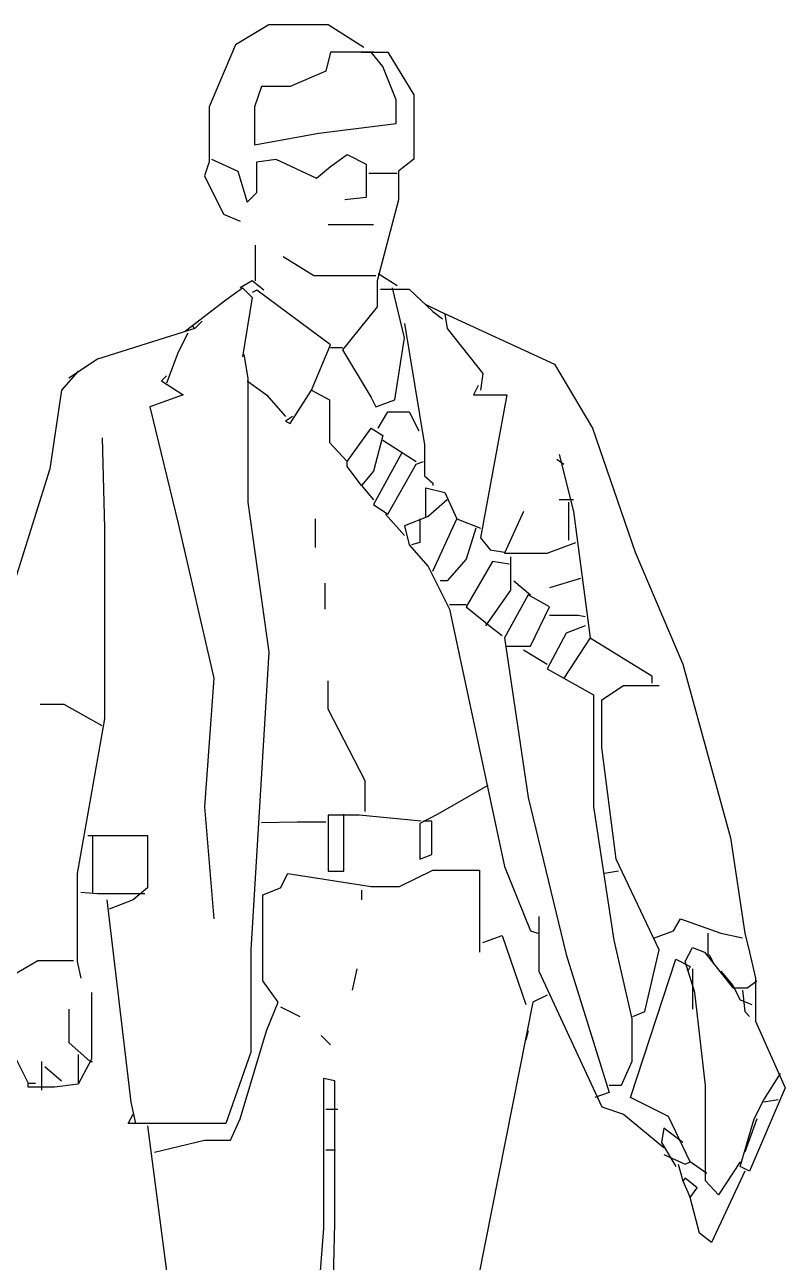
# Model space of a CAD drawing. Header units: millimetres. Extents: x 228.4 to 289.7, y 329.9 to 412.4.
# Drawn here: x 257.8 to 289.7, y 360.5 to 412.4 of the extents above; entities that cross this region are included whole.
import ezdxf

# ---------------------------------------------------------------- set-up
doc = ezdxf.new("R2010")
doc.units = ezdxf.units.MM
doc.layers.add('Standard', color=7, linetype='Continuous')

msp = doc.modelspace()

# ---------------------------------------------------------------- linework, layer by layer
at = {"layer": 'Standard', "linetype": 'Continuous'}
for points in [[(272.015, 411.489), (270.515, 412.438), (268.015, 412.438), (266.615, 411.589), (265.515, 408.989), (265.515, 406.688), (265.315, 406.089), (266.115, 404.489), (266.815, 404.188)], [(272.015, 411.489), (270.515, 412.438), (268.015, 412.438), (266.615, 411.589), (265.515, 408.989), (265.515, 406.688), (265.315, 406.089), (266.115, 404.489), (266.815, 404.188)], [(272.415, 411.289), (270.615, 411.289), (270.415, 410.489), (268.915, 409.839), (267.715, 409.839), (267.415, 408.989), (267.415, 407.389), (270.115, 407.889), (273.365, 408.289), (273.365, 409.289), (272.815, 410.688), (272.315, 411.289)], [(271.915, 411.289), (273.015, 411.289), (274.115, 409.489), (274.115, 406.789), (273.465, 406.289), (273.465, 405.089), (272.565, 401.688), (272.565, 400.589), (271.115, 398.789), (272.315, 396.789), (272.515, 396.389), (273.315, 396.688), (273.715, 399.289), (273.215, 401.389)], [(265.615, 406.789), (266.715, 406.289), (267.115, 404.989), (267.515, 405.389), (267.515, 406.688), (268.315, 406.789), (270.015, 405.989), (270.615, 406.489), (271.315, 406.989), (272.115, 406.589), (272.115, 405.188), (271.215, 405.089)], [(265.615, 406.789), (266.715, 406.289), (267.115, 404.989), (267.515, 405.389), (267.515, 406.688), (268.315, 406.789), (270.015, 405.989), (270.615, 406.489), (271.315, 406.989), (272.115, 406.589), (272.115, 405.188), (271.215, 405.089)], [(265.615, 406.789), (266.715, 406.289), (267.115, 404.989), (267.515, 405.389), (267.515, 406.688), (268.315, 406.789), (270.015, 405.989), (270.615, 406.489), (271.315, 406.989), (272.115, 406.589), (272.115, 405.188), (271.215, 405.089)], [(265.615, 406.789), (266.715, 406.289), (267.115, 404.989), (267.515, 405.389), (267.515, 406.688), (268.315, 406.789), (270.015, 405.989), (270.615, 406.489), (271.315, 406.989), (272.115, 406.589), (272.115, 405.188), (271.215, 405.089)], [(273.415, 406.188), (272.215, 406.188)], [(273.415, 406.188), (272.215, 406.188)], [(272.415, 404.039), (270.515, 404.039)], [(272.415, 404.039), (270.515, 404.039)], [(272.415, 404.039), (270.515, 404.039)], [(272.415, 404.039), (270.515, 404.039)], [(272.415, 404.039), (270.515, 404.039)], [(272.415, 404.039), (270.515, 404.039)], [(272.415, 404.039), (270.515, 404.039)], [(267.465, 401.688), (267.465, 403.188)], [(267.465, 401.688), (267.465, 403.188)], [(272.515, 401.889), (269.915, 401.889), (268.615, 402.688)], [(272.515, 401.889), (269.915, 401.889), (268.615, 402.688)], [(272.615, 401.989), (273.415, 401.489)], [(272.615, 401.989), (273.415, 401.489)], [(272.615, 401.989), (273.415, 401.489)], [(272.615, 401.989), (273.415, 401.489)], [(264.515, 399.589), (266.215, 400.889), (266.915, 401.389), (267.315, 400.989), (266.915, 398.489)], [(267.815, 401.289), (267.315, 401.688), (266.815, 401.389)], [(267.815, 401.289), (267.315, 401.688), (266.815, 401.389)], [(267.815, 401.289), (267.315, 401.688), (266.815, 401.389)], [(267.815, 401.289), (267.315, 401.688), (266.815, 401.389)], [(267.815, 401.289), (267.315, 401.688), (266.815, 401.389)], [(269.815, 397.089), (270.615, 398.989), (267.515, 401.289), (267.315, 401.188)], [(269.815, 397.089), (270.615, 398.989), (267.515, 401.289), (267.315, 401.188)], [(269.815, 397.089), (270.615, 398.989), (267.515, 401.289), (267.315, 401.188)], [(269.815, 397.089), (270.615, 398.989), (267.515, 401.289), (267.315, 401.188)], [(269.815, 397.089), (270.615, 398.989), (267.515, 401.289), (267.315, 401.188)], [(269.815, 397.089), (270.615, 398.989), (267.515, 401.289), (267.315, 401.188)], [(269.815, 397.089), (270.615, 398.989), (267.515, 401.289), (267.315, 401.188)], [(269.815, 397.089), (270.615, 398.989), (267.515, 401.289), (267.315, 401.188)], [(272.715, 401.339), (273.915, 401.339), (274.915, 400.389), (275.315, 400.089)], [(272.715, 401.339), (273.915, 401.339), (274.915, 400.389), (275.315, 400.089)], [(274.615, 400.688), (275.215, 400.389), (280.015, 398.188), (281.615, 395.489), (283.415, 390.289), (285.415, 385.589), (287.415, 378.289), (288.015, 374.289), (288.215, 373.489), (288.465, 372.389), (288.465, 370.589), (289.715, 367.789), (288.215, 364.289), (287.815, 364.489), (288.415, 366.489), (288.815, 367.289), (289.515, 368.389)], [(274.615, 400.688), (275.215, 400.389), (280.015, 398.188), (281.615, 395.489), (283.415, 390.289), (285.415, 385.589), (287.415, 378.289), (288.015, 374.289), (288.215, 373.489), (288.465, 372.389), (288.465, 370.589), (289.715, 367.789), (288.215, 364.289), (287.815, 364.489), (288.415, 366.489), (288.815, 367.289), (289.515, 368.389)], [(274.615, 400.688), (275.215, 400.389), (280.015, 398.188), (281.615, 395.489), (283.415, 390.289), (285.415, 385.589), (287.415, 378.289), (288.015, 374.289), (288.215, 373.489), (288.465, 372.389), (288.465, 370.589), (289.715, 367.789), (288.215, 364.289), (287.815, 364.489), (288.415, 366.489), (288.815, 367.289), (289.515, 368.389)], [(274.615, 400.688), (275.215, 400.389), (280.015, 398.188), (281.615, 395.489), (283.415, 390.289), (285.415, 385.589), (287.415, 378.289), (288.015, 374.289), (288.215, 373.489), (288.465, 372.389), (288.465, 370.589), (289.715, 367.789), (288.215, 364.289), (287.815, 364.489), (288.415, 366.489), (288.815, 367.289), (289.515, 368.389)], [(274.615, 400.688), (275.215, 400.389), (280.015, 398.188), (281.615, 395.489), (283.415, 390.289), (285.415, 385.589), (287.415, 378.289), (288.015, 374.289), (288.215, 373.489), (288.465, 372.389), (288.465, 370.589), (289.715, 367.789), (288.215, 364.289), (287.815, 364.489), (288.415, 366.489), (288.815, 367.289), (289.515, 368.389)], [(274.615, 400.688), (275.215, 400.389), (280.015, 398.188), (281.615, 395.489), (283.415, 390.289), (285.415, 385.589), (287.415, 378.289), (288.015, 374.289), (288.215, 373.489), (288.465, 372.389), (288.465, 370.589), (289.715, 367.789), (288.215, 364.289), (287.815, 364.489), (288.415, 366.489), (288.815, 367.289), (289.515, 368.389)], [(275.415, 400.289), (275.515, 399.688), (277.015, 397.789), (276.915, 397.089)], [(275.415, 400.289), (275.515, 399.688), (277.015, 397.789), (276.915, 397.089)], [(275.415, 400.289), (275.515, 399.688), (277.015, 397.789), (276.915, 397.089)], [(264.915, 399.688), (260.815, 398.389), (259.615, 397.589)], [(264.915, 399.688), (260.815, 398.389), (259.615, 397.589)], [(264.915, 399.688), (260.815, 398.389), (259.615, 397.589)], [(264.915, 399.688), (260.815, 398.389), (259.615, 397.589)], [(264.915, 399.688), (260.815, 398.389), (259.615, 397.589)], [(264.915, 399.688), (260.815, 398.389), (259.615, 397.589)], [(265.215, 399.989), (264.915, 399.688), (264.815, 399.789)], [(265.215, 399.989), (264.915, 399.688), (264.815, 399.789)], [(273.715, 399.889), (274.565, 394.789), (274.565, 393.489), (274.915, 393.188), (274.915, 393.089)], [(273.715, 399.889), (274.565, 394.789), (274.565, 393.489), (274.915, 393.188), (274.915, 393.089)], [(273.715, 399.889), (274.565, 394.789), (274.565, 393.489), (274.915, 393.188), (274.915, 393.089)], [(273.715, 399.889), (274.565, 394.789), (274.565, 393.489), (274.915, 393.188), (274.915, 393.089)], [(264.615, 399.489), (264.215, 398.688), (263.715, 397.389)], [(264.615, 399.489), (264.215, 398.688), (263.715, 397.389)], [(264.615, 399.489), (264.215, 398.688), (263.715, 397.389)], [(270.615, 398.889), (271.115, 398.889)], [(270.615, 398.889), (271.115, 398.889)], [(270.615, 398.889), (271.115, 398.889)], [(270.615, 398.889), (271.115, 398.889)], [(270.615, 398.889), (271.115, 398.889)], [(270.615, 398.889), (271.115, 398.889)], [(266.965, 398.589), (267.14, 397.589), (267.14, 392.389), (268.015, 386.089), (267.265, 373.589), (267.265, 369.289), (266.215, 366.289), (262.115, 366.289), (262.315, 366.688)], [(266.965, 398.589), (267.14, 397.589), (267.14, 392.389), (268.015, 386.089), (267.265, 373.589), (267.265, 369.289), (266.215, 366.289), (262.115, 366.289), (262.315, 366.688)], [(266.965, 398.589), (267.14, 397.589), (267.14, 392.389), (268.015, 386.089), (267.265, 373.589), (267.265, 369.289), (266.215, 366.289), (262.115, 366.289), (262.315, 366.688)], [(266.965, 398.589), (267.14, 397.589), (267.14, 392.389), (268.015, 386.089), (267.265, 373.589), (267.265, 369.289), (266.215, 366.289), (262.115, 366.289), (262.315, 366.688)], [(266.965, 398.589), (267.14, 397.589), (267.14, 392.389), (268.015, 386.089), (267.265, 373.589), (267.265, 369.289), (266.215, 366.289), (262.115, 366.289), (262.315, 366.688)], [(266.965, 398.589), (267.14, 397.589), (267.14, 392.389), (268.015, 386.089), (267.265, 373.589), (267.265, 369.289), (266.215, 366.289), (262.115, 366.289), (262.315, 366.688)], [(260.015, 397.889), (259.315, 397.089), (258.815, 393.789), (255.515, 383.289), (255.515, 380.789), (255.865, 379.688), (255.99, 378.389), (255.852, 376.789), (255.883, 375.688), (255.883, 372.188), (256.515, 372.089), (258.315, 373.139), (259.815, 373.139)], [(260.015, 397.889), (259.315, 397.089), (258.815, 393.789), (255.515, 383.289), (255.515, 380.789), (255.865, 379.688), (255.99, 378.389), (255.852, 376.789), (255.883, 375.688), (255.883, 372.188), (256.515, 372.089), (258.315, 373.139), (259.815, 373.139)], [(263.715, 397.688), (263.515, 397.489), (264.415, 396.889), (263.015, 396.389), (264.215, 391.489), (265.715, 384.989), (265.315, 379.589), (265.715, 374.889)], [(263.715, 397.688), (263.515, 397.489), (264.415, 396.889), (263.015, 396.389), (264.215, 391.489), (265.715, 384.989), (265.315, 379.589), (265.715, 374.889)], [(263.715, 397.688), (263.515, 397.489), (264.415, 396.889), (263.015, 396.389), (264.215, 391.489), (265.715, 384.989), (265.315, 379.589), (265.715, 374.889)], [(263.715, 397.688), (263.515, 397.489), (264.415, 396.889), (263.015, 396.389), (264.215, 391.489), (265.715, 384.989), (265.315, 379.589), (265.715, 374.889)], [(263.715, 397.688), (263.515, 397.489), (264.415, 396.889), (263.015, 396.389), (264.215, 391.489), (265.715, 384.989), (265.315, 379.589), (265.715, 374.889)], [(267.115, 397.489), (267.915, 396.889), (268.715, 395.989)], [(267.115, 397.489), (267.915, 396.889), (268.715, 395.989)], [(267.115, 397.489), (267.915, 396.889), (268.715, 395.989)], [(267.115, 397.489), (267.915, 396.889), (268.715, 395.989)], [(267.115, 397.489), (267.915, 396.889), (268.715, 395.989)], [(267.115, 397.489), (267.915, 396.889), (268.715, 395.989)], [(269.015, 395.989), (268.715, 395.789), (268.915, 395.688), (269.815, 397.089), (270.565, 396.688), (270.565, 394.889), (271.315, 394.089), (272.315, 395.489), (272.815, 395.188), (272.415, 393.688), (271.915, 393.089), (271.315, 393.889), (271.315, 394.089)], [(269.015, 395.989), (268.715, 395.789), (268.915, 395.688), (269.815, 397.089), (270.565, 396.688), (270.565, 394.889), (271.315, 394.089), (272.315, 395.489), (272.815, 395.188), (272.415, 393.688), (271.915, 393.089), (271.315, 393.889), (271.315, 394.089)], [(276.815, 397.289), (276.615, 396.889), (278.015, 396.889), (276.915, 390.889), (277.315, 390.389), (277.915, 390.289)], [(276.815, 397.289), (276.615, 396.889), (278.015, 396.889), (276.915, 390.889), (277.315, 390.389), (277.915, 390.289)], [(276.815, 397.289), (276.615, 396.889), (278.015, 396.889), (276.915, 390.889), (277.315, 390.389), (277.915, 390.289)], [(276.815, 397.289), (276.615, 396.889), (278.015, 396.889), (276.915, 390.889), (277.315, 390.389), (277.915, 390.289)], [(272.615, 395.489), (273.015, 396.188), (273.915, 396.188), (274.315, 395.389)], [(272.615, 395.489), (273.015, 396.188), (273.915, 396.188), (274.315, 395.389)], [(272.615, 395.489), (273.015, 396.188), (273.915, 396.188), (274.315, 395.389)], [(272.615, 395.489), (273.015, 396.188), (273.915, 396.188), (274.315, 395.389)], [(272.615, 395.489), (273.015, 396.188), (273.915, 396.188), (274.315, 395.389)], [(272.615, 395.489), (273.015, 396.188), (273.915, 396.188), (274.315, 395.389)], [(272.615, 395.489), (273.015, 396.188), (273.915, 396.188), (274.315, 395.389)], [(272.615, 395.489), (273.015, 396.188), (273.915, 396.188), (274.315, 395.389)], [(272.615, 395.489), (273.015, 396.188), (273.915, 396.188), (274.315, 395.389)], [(272.615, 395.489), (273.015, 396.188), (273.915, 396.188), (274.315, 395.389)], [(261.015, 395.089), (261.115, 391.289), (261.115, 383.289), (259.965, 376.789), (259.965, 373.089), (260.115, 372.389)], [(261.015, 395.089), (261.115, 391.289), (261.115, 383.289), (259.965, 376.789), (259.965, 373.089), (260.115, 372.389)], [(261.015, 395.089), (261.115, 391.289), (261.115, 383.289), (259.965, 376.789), (259.965, 373.089), (260.115, 372.389)], [(272.815, 394.989), (274.215, 394.089)], [(273.615, 394.489), (272.415, 392.289), (273.015, 391.889), (274.215, 393.989), (274.515, 394.089)], [(273.615, 394.489), (272.415, 392.289), (273.015, 391.889), (274.215, 393.989), (274.515, 394.089)], [(273.615, 394.489), (272.415, 392.289), (273.015, 391.889), (274.215, 393.989), (274.515, 394.089)], [(273.615, 394.489), (272.415, 392.289), (273.015, 391.889), (274.215, 393.989), (274.515, 394.089)], [(273.615, 394.489), (272.415, 392.289), (273.015, 391.889), (274.215, 393.989), (274.515, 394.089)], [(280.115, 394.188), (280.415, 393.989)], [(280.115, 394.188), (280.415, 393.989)], [(280.115, 394.188), (280.415, 393.989)], [(280.115, 394.188), (280.415, 393.989)], [(280.115, 394.188), (280.415, 393.989)], [(280.115, 394.188), (280.415, 393.989)], [(280.115, 394.188), (280.415, 393.989)], [(280.215, 394.389), (280.815, 391.989), (281.515, 386.688), (284.115, 385.089), (284.115, 384.789)], [(271.915, 393.089), (272.415, 392.489)], [(271.915, 393.089), (272.415, 392.489)], [(271.915, 393.089), (272.415, 392.489)], [(274.615, 391.789), (274.615, 392.989), (275.415, 392.789), (275.915, 391.688)], [(274.615, 391.789), (274.615, 392.989), (275.415, 392.789), (275.915, 391.688)], [(275.515, 392.489), (274.715, 391.789), (273.715, 391.389), (273.915, 390.589), (274.715, 389.688), (275.615, 387.889), (277.915, 377.089), (279.015, 374.389), (279.315, 374.289)], [(275.515, 392.489), (274.715, 391.789), (273.715, 391.389), (273.915, 390.589), (274.715, 389.688), (275.615, 387.889), (277.915, 377.089), (279.015, 374.389), (279.315, 374.289)], [(275.515, 392.489), (274.715, 391.789), (273.715, 391.389), (273.915, 390.589), (274.715, 389.688), (275.615, 387.889), (277.915, 377.089), (279.015, 374.389), (279.315, 374.289)], [(275.515, 392.489), (274.715, 391.789), (273.715, 391.389), (273.915, 390.589), (274.715, 389.688), (275.615, 387.889), (277.915, 377.089), (279.015, 374.389), (279.315, 374.289)], [(280.815, 392.489), (280.215, 392.489)], [(280.815, 392.489), (280.215, 392.489)], [(280.815, 392.489), (280.215, 392.489)], [(280.815, 392.489), (280.215, 392.489)], [(278.715, 391.989), (277.915, 390.239), (279.715, 390.239), (280.915, 390.688)], [(278.715, 391.989), (277.915, 390.239), (279.715, 390.239), (280.915, 390.688)], [(278.715, 391.989), (277.915, 390.239), (279.715, 390.239), (280.915, 390.688)], [(278.715, 391.989), (277.915, 390.239), (279.715, 390.239), (280.915, 390.688)], [(278.715, 391.989), (277.915, 390.239), (279.715, 390.239), (280.915, 390.688)], [(278.715, 391.989), (277.915, 390.239), (279.715, 390.239), (280.915, 390.688)], [(280.615, 392.389), (280.615, 390.789)], [(280.615, 392.389), (280.615, 390.789)], [(280.615, 392.389), (280.615, 390.789)], [(280.615, 392.389), (280.615, 390.789)], [(280.615, 392.389), (280.615, 390.789)], [(280.615, 392.389), (280.615, 390.789)], [(280.615, 392.389), (280.615, 390.789)], [(280.615, 392.389), (280.615, 390.789)], [(269.965, 391.688), (269.965, 390.489)], [(272.915, 391.889), (273.715, 390.989)], [(274.365, 391.688), (274.365, 390.688), (274.015, 390.589)], [(274.365, 391.688), (274.365, 390.688), (274.015, 390.589)], [(274.365, 391.688), (274.365, 390.688), (274.015, 390.589)], [(274.365, 391.688), (274.365, 390.688), (274.015, 390.589)], [(274.365, 391.688), (274.365, 390.688), (274.015, 390.589)], [(274.365, 391.688), (274.365, 390.688), (274.015, 390.589)], [(274.915, 389.489), (275.915, 391.688), (276.915, 391.289)], [(274.915, 389.489), (275.915, 391.688), (276.915, 391.289)], [(276.715, 391.289), (276.315, 389.989), (275.515, 389.089), (275.215, 389.089)], [(276.715, 391.289), (276.315, 389.989), (275.515, 389.089), (275.215, 389.089)], [(276.715, 391.289), (276.315, 389.989), (275.515, 389.089), (275.215, 389.089)], [(276.715, 391.289), (276.315, 389.989), (275.515, 389.089), (275.215, 389.089)], [(278.115, 389.789), (277.415, 389.889), (276.315, 387.989), (277.415, 387.089), (277.815, 386.789)], [(278.115, 389.789), (277.415, 389.889), (276.315, 387.989), (277.415, 387.089), (277.815, 386.789)], [(278.115, 389.789), (277.415, 389.889), (276.315, 387.989), (277.415, 387.089), (277.815, 386.789)], [(278.165, 390.089), (278.165, 388.688), (277.115, 387.188)], [(270.365, 388.989), (270.365, 387.889)], [(278.315, 389.089), (279.015, 388.489)], [(281.115, 389.188), (279.815, 388.789)], [(281.115, 389.188), (279.815, 388.789)], [(281.115, 389.188), (279.815, 388.789)], [(278.015, 386.339), (279.015, 386.339), (279.815, 387.989), (278.915, 388.489), (277.915, 386.688), (278.915, 379.989), (280.515, 373.389), (282.315, 367.589), (281.715, 367.389)], [(275.615, 388.089), (276.315, 388.089)], [(275.615, 388.089), (276.315, 388.089)], [(279.815, 387.639), (281.015, 387.639), (281.315, 387.589)], [(279.815, 387.639), (281.015, 387.639), (281.315, 387.589)], [(279.815, 387.639), (281.015, 387.639), (281.315, 387.589)], [(279.815, 387.639), (281.015, 387.639), (281.315, 387.589)], [(279.815, 387.639), (281.015, 387.639), (281.315, 387.589)], [(279.815, 387.639), (281.015, 387.639), (281.315, 387.589)], [(279.815, 387.639), (281.015, 387.639), (281.315, 387.589)], [(279.815, 387.639), (281.015, 387.639), (281.315, 387.589)], [(279.815, 387.639), (281.015, 387.639), (281.315, 387.589)], [(281.315, 387.188), (280.515, 386.889), (279.715, 385.389), (281.665, 384.289), (281.665, 379.589), (282.515, 373.989), (283.265, 370.688), (283.265, 368.889), (282.815, 367.889), (282.315, 367.889)], [(278.715, 386.188), (279.715, 385.589)], [(281.515, 386.688), (280.415, 384.989)], [(272.065, 379.389), (272.065, 380.688), (270.515, 383.688), (270.515, 384.889)], [(272.065, 379.389), (272.065, 380.688), (270.515, 383.688), (270.515, 384.889)], [(283.315, 370.789), (283.815, 370.989), (284.415, 373.589), (282.615, 377.389), (282.015, 382.089), (282.015, 384.089), (282.915, 384.688), (284.415, 384.688)], [(283.315, 370.789), (283.815, 370.989), (284.415, 373.589), (282.615, 377.389), (282.015, 382.089), (282.015, 384.089), (282.915, 384.688), (284.415, 384.688)], [(283.315, 370.789), (283.815, 370.989), (284.415, 373.589), (282.615, 377.389), (282.015, 382.089), (282.015, 384.089), (282.915, 384.688), (284.415, 384.688)], [(283.315, 370.789), (283.815, 370.989), (284.415, 373.589), (282.615, 377.389), (282.015, 382.089), (282.015, 384.089), (282.915, 384.688), (284.415, 384.688)], [(283.315, 370.789), (283.815, 370.989), (284.415, 373.589), (282.615, 377.389), (282.015, 382.089), (282.015, 384.089), (282.915, 384.688), (284.415, 384.688)], [(283.315, 370.789), (283.815, 370.989), (284.415, 373.589), (282.615, 377.389), (282.015, 382.089), (282.015, 384.089), (282.915, 384.688), (284.415, 384.688)], [(283.315, 370.789), (283.815, 370.989), (284.415, 373.589), (282.615, 377.389), (282.015, 382.089), (282.015, 384.089), (282.915, 384.688), (284.415, 384.688)], [(283.315, 370.789), (283.815, 370.989), (284.415, 373.589), (282.615, 377.389), (282.015, 382.089), (282.015, 384.089), (282.915, 384.688), (284.415, 384.688)], [(261.015, 382.989), (259.415, 383.889), (258.415, 383.889)], [(261.015, 382.989), (259.415, 383.889), (258.415, 383.889)], [(261.015, 382.989), (259.415, 383.889), (258.415, 383.889)], [(261.015, 382.989), (259.415, 383.889), (258.415, 383.889)], [(261.015, 382.989), (259.415, 383.889), (258.415, 383.889)], [(261.015, 382.989), (259.415, 383.889), (258.415, 383.889)], [(261.015, 382.989), (259.415, 383.889), (258.415, 383.889)], [(261.015, 382.989), (259.415, 383.889), (258.415, 383.889)], [(277.215, 380.489), (275.115, 379.289), (274.365, 378.889), (274.365, 377.389), (274.865, 377.589), (274.865, 378.989), (274.515, 378.989)], [(277.215, 380.489), (275.115, 379.289), (274.365, 378.889), (274.365, 377.389), (274.865, 377.589), (274.865, 378.989), (274.515, 378.989)], [(277.215, 380.489), (275.115, 379.289), (274.365, 378.889), (274.365, 377.389), (274.865, 377.589), (274.865, 378.989), (274.515, 378.989)], [(277.215, 380.489), (275.115, 379.289), (274.365, 378.889), (274.365, 377.389), (274.865, 377.589), (274.865, 378.989), (274.515, 378.989)], [(277.215, 380.489), (275.115, 379.289), (274.365, 378.889), (274.365, 377.389), (274.865, 377.589), (274.865, 378.989), (274.515, 378.989)], [(277.215, 380.489), (275.115, 379.289), (274.365, 378.889), (274.365, 377.389), (274.865, 377.589), (274.865, 378.989), (274.515, 378.989)], [(267.715, 378.938), (269.215, 378.964), (270.415, 378.964)], [(267.715, 378.938), (269.215, 378.964), (270.415, 378.964)], [(267.715, 378.938), (269.215, 378.964), (270.415, 378.964)], [(267.715, 378.938), (269.215, 378.964), (270.415, 378.964)], [(267.715, 378.938), (269.215, 378.964), (270.415, 378.964)], [(267.715, 378.938), (269.215, 378.964), (270.415, 378.964)], [(267.715, 378.938), (269.215, 378.964), (270.415, 378.964)], [(267.715, 378.938), (269.215, 378.964), (270.415, 378.964)], [(267.715, 378.938), (269.215, 378.964), (270.415, 378.964)], [(267.715, 378.938), (269.215, 378.964), (270.415, 378.964)], [(267.715, 378.938), (269.215, 378.964), (270.415, 378.964)], [(267.715, 378.938), (269.215, 378.964), (270.415, 378.964)], [(274.415, 378.989), (271.815, 379.239), (270.515, 379.239), (270.515, 376.889), (271.165, 376.889), (271.165, 379.289)], [(274.415, 378.989), (271.815, 379.239), (270.515, 379.239), (270.515, 376.889), (271.165, 376.889), (271.165, 379.289)], [(260.415, 378.389), (262.915, 378.389), (262.915, 376.188), (262.315, 375.688), (261.315, 375.289)], [(260.415, 378.389), (262.915, 378.389), (262.915, 376.188), (262.315, 375.688), (261.315, 375.289)], [(260.415, 378.389), (262.915, 378.389), (262.915, 376.188), (262.315, 375.688), (261.315, 375.289)], [(260.615, 378.389), (260.615, 375.989)], [(260.615, 378.389), (260.615, 375.989)], [(260.615, 378.389), (260.615, 375.989)], [(260.615, 378.389), (260.615, 375.989)], [(263.215, 365.089), (265.315, 365.589), (266.415, 365.589), (266.815, 366.489), (267.915, 370.188), (268.415, 371.389), (267.765, 372.289), (267.765, 375.889), (268.515, 376.188), (268.815, 376.789), (272.315, 376.239), (273.515, 376.239), (274.915, 376.938), (276.865, 376.938), (276.865, 373.489)], [(282.715, 376.889), (282.115, 376.789)], [(282.715, 376.889), (282.115, 376.789)], [(262.815, 375.938), (260.815, 375.938), (260.115, 375.989)], [(262.815, 375.938), (260.815, 375.938), (260.115, 375.989)], [(262.815, 375.938), (260.815, 375.938), (260.115, 375.989)], [(262.815, 375.938), (260.815, 375.938), (260.115, 375.989)], [(271.915, 376.089), (271.915, 375.688)], [(271.915, 376.089), (271.915, 375.688)], [(271.915, 376.089), (271.915, 375.688)], [(261.215, 375.688), (262.215, 367.188), (262.415, 366.289)], [(261.215, 375.688), (262.215, 367.188), (262.415, 366.289)], [(261.215, 375.688), (262.215, 367.188), (262.415, 366.289)], [(261.215, 375.688), (262.215, 367.188), (262.415, 366.289)], [(261.215, 375.688), (262.215, 367.188), (262.415, 366.289)], [(261.215, 375.688), (262.215, 367.188), (262.415, 366.289)], [(279.365, 374.989), (279.365, 372.688), (282.015, 366.989), (282.915, 366.688), (284.615, 365.289)], [(279.365, 374.989), (279.365, 372.688), (282.015, 366.989), (282.915, 366.688), (284.615, 365.289)], [(279.365, 374.989), (279.365, 372.688), (282.015, 366.989), (282.915, 366.688), (284.615, 365.289)], [(279.365, 374.989), (279.365, 372.688), (282.015, 366.989), (282.915, 366.688), (284.615, 365.289)], [(279.365, 374.989), (279.365, 372.688), (282.015, 366.989), (282.915, 366.688), (284.615, 365.289)], [(279.365, 374.989), (279.365, 372.688), (282.015, 366.989), (282.915, 366.688), (284.615, 365.289)], [(279.365, 374.989), (279.365, 372.688), (282.015, 366.989), (282.915, 366.688), (284.615, 365.289)], [(279.365, 374.989), (279.365, 372.688), (282.015, 366.989), (282.915, 366.688), (284.615, 365.289)], [(279.365, 374.989), (279.365, 372.688), (282.015, 366.989), (282.915, 366.688), (284.615, 365.289)], [(279.365, 374.989), (279.365, 372.688), (282.015, 366.989), (282.915, 366.688), (284.615, 365.289)], [(279.365, 374.989), (279.365, 372.688), (282.015, 366.989), (282.915, 366.688), (284.615, 365.289)], [(284.215, 374.089), (285.015, 374.389), (285.315, 374.889), (287.015, 374.289), (287.915, 374.089)], [(284.215, 374.089), (285.015, 374.389), (285.315, 374.889), (287.015, 374.289), (287.915, 374.089)], [(284.215, 374.089), (285.015, 374.389), (285.315, 374.889), (287.015, 374.289), (287.915, 374.089)], [(286.465, 374.289), (286.465, 373.289)], [(286.465, 374.289), (286.465, 373.289)], [(286.465, 374.289), (286.465, 373.289)], [(277.015, 373.889), (277.815, 374.188), (278.815, 371.289)], [(277.015, 373.889), (277.815, 374.188), (278.815, 371.289)], [(277.015, 373.889), (277.815, 374.188), (278.815, 371.289)], [(277.015, 373.889), (277.815, 374.188), (278.815, 371.289)], [(277.015, 373.889), (277.815, 374.188), (278.815, 371.289)], [(286.415, 364.188), (285.715, 364.688), (284.815, 366.589), (283.215, 367.389), (285.115, 373.188), (285.715, 372.889), (285.615, 372.688)], [(286.415, 364.188), (285.715, 364.688), (284.815, 366.589), (283.215, 367.389), (285.115, 373.188), (285.715, 372.889), (285.615, 372.688)], [(286.415, 364.188), (285.715, 364.688), (284.815, 366.589), (283.215, 367.389), (285.115, 373.188), (285.715, 372.889), (285.615, 372.688)], [(287.815, 364.688), (286.915, 363.289), (286.365, 363.889), (286.365, 367.889), (285.915, 371.789), (285.515, 373.089), (285.815, 373.688), (286.315, 373.489), (287.515, 371.989), (288.115, 371.989), (288.515, 372.289)], [(287.815, 364.688), (286.915, 363.289), (286.365, 363.889), (286.365, 367.889), (285.915, 371.789), (285.515, 373.089), (285.815, 373.688), (286.315, 373.489), (287.515, 371.989), (288.115, 371.989), (288.515, 372.289)], [(286.515, 373.389), (286.715, 372.989)], [(286.515, 373.389), (286.715, 372.989)], [(271.715, 372.789), (271.515, 371.889)], [(271.715, 372.789), (271.515, 371.889)], [(271.715, 372.789), (271.515, 371.889)], [(271.715, 372.789), (271.515, 371.889)], [(271.715, 372.789), (271.515, 371.889)], [(271.715, 372.789), (271.515, 371.889)], [(271.715, 372.789), (271.515, 371.889)], [(285.815, 372.789), (285.815, 371.089)], [(285.815, 372.789), (285.815, 371.089)], [(287.015, 372.688), (287.515, 372.089), (287.815, 371.489), (288.315, 371.289)], [(287.015, 372.688), (287.515, 372.089), (287.815, 371.489), (288.315, 371.289)], [(287.015, 372.688), (287.515, 372.089), (287.815, 371.489), (288.315, 371.289)], [(287.015, 372.688), (287.515, 372.089), (287.815, 371.489), (288.315, 371.289)], [(260.565, 371.789), (260.565, 368.989), (260.015, 367.938), (259.015, 367.813), (257.915, 367.813), (257.915, 367.989)], [(260.565, 371.789), (260.565, 368.989), (260.015, 367.938), (259.015, 367.813), (257.915, 367.813), (257.915, 367.989)], [(279.715, 371.688), (279.115, 371.389), (276.815, 359.789), (274.965, 349.789), (274.965, 346.789), (274.415, 342.289), (273.715, 335.589), (273.615, 334.688), (273.615, 333.989)], [(279.715, 371.688), (279.115, 371.389), (276.815, 359.789), (274.965, 349.789), (274.965, 346.789), (274.415, 342.289), (273.715, 335.589), (273.615, 334.688), (273.615, 333.989)], [(279.715, 371.688), (279.115, 371.389), (276.815, 359.789), (274.965, 349.789), (274.965, 346.789), (274.415, 342.289), (273.715, 335.589), (273.615, 334.688), (273.615, 333.989)], [(279.715, 371.688), (279.115, 371.389), (276.815, 359.789), (274.965, 349.789), (274.965, 346.789), (274.415, 342.289), (273.715, 335.589), (273.615, 334.688), (273.615, 333.989)], [(279.715, 371.688), (279.115, 371.389), (276.815, 359.789), (274.965, 349.789), (274.965, 346.789), (274.415, 342.289), (273.715, 335.589), (273.615, 334.688), (273.615, 333.989)], [(287.915, 371.889), (288.015, 370.989), (288.215, 370.789)], [(287.915, 371.889), (288.015, 370.989), (288.215, 370.789)], [(287.915, 371.889), (288.015, 370.989), (288.215, 370.789)], [(287.915, 371.889), (288.015, 370.989), (288.215, 370.789)], [(287.915, 371.889), (288.015, 370.989), (288.215, 370.789)], [(287.915, 371.889), (288.015, 370.989), (288.215, 370.789)], [(287.915, 371.889), (288.015, 370.989), (288.215, 370.789)], [(268.515, 371.188), (269.315, 370.789)], [(259.615, 371.089), (259.615, 369.688), (260.515, 368.889), (260.615, 368.889)], [(259.615, 371.089), (259.615, 369.688), (260.515, 368.889), (260.615, 368.889)], [(278.915, 370.188), (278.815, 369.789)], [(278.915, 370.188), (278.815, 369.789)], [(278.915, 370.188), (278.815, 369.789)], [(278.915, 370.188), (278.815, 369.789)], [(270.215, 369.989), (270.615, 369.589)], [(257.215, 369.389), (257.915, 367.989), (258.215, 367.989)], [(260.015, 369.188), (260.015, 367.989)], [(260.015, 369.188), (260.015, 367.989)], [(258.465, 368.889), (258.465, 367.688)], [(258.465, 368.889), (258.465, 367.688)], [(258.465, 368.889), (258.465, 367.688)], [(258.465, 368.889), (258.465, 367.688)], [(258.465, 368.889), (258.465, 367.688)], [(258.465, 368.889), (258.465, 367.688)], [(258.615, 368.688), (259.315, 368.089)], [(258.615, 368.688), (259.315, 368.089)], [(270.015, 354.889), (270.665, 356.889), (270.79, 362.089), (270.79, 368.089), (270.315, 368.188), (270.315, 361.889), (269.815, 355.389), (270.365, 353.389), (270.365, 350.589)], [(270.015, 354.889), (270.665, 356.889), (270.79, 362.089), (270.79, 368.089), (270.315, 368.188), (270.315, 361.889), (269.815, 355.389), (270.365, 353.389), (270.365, 350.589)], [(270.015, 354.889), (270.665, 356.889), (270.79, 362.089), (270.79, 368.089), (270.315, 368.188), (270.315, 361.889), (269.815, 355.389), (270.365, 353.389), (270.365, 350.589)], [(270.015, 354.889), (270.665, 356.889), (270.79, 362.089), (270.79, 368.089), (270.315, 368.188), (270.315, 361.889), (269.815, 355.389), (270.365, 353.389), (270.365, 350.589)], [(270.015, 354.889), (270.665, 356.889), (270.79, 362.089), (270.79, 368.089), (270.315, 368.188), (270.315, 361.889), (269.815, 355.389), (270.365, 353.389), (270.365, 350.589)], [(289.415, 367.289), (288.815, 367.188)], [(289.415, 367.289), (288.815, 367.188)], [(289.415, 367.289), (288.815, 367.188)], [(289.415, 367.289), (288.815, 367.188)], [(289.415, 367.289), (288.815, 367.188)], [(289.415, 367.289), (288.815, 367.188)], [(289.415, 367.289), (288.815, 367.188)], [(289.415, 367.289), (288.815, 367.188)], [(289.415, 367.289), (288.815, 367.188)], [(289.415, 367.289), (288.815, 367.188)], [(289.415, 367.289), (288.815, 367.188)], [(289.415, 367.289), (288.815, 367.188)], [(289.415, 367.289), (288.815, 367.188)], [(289.415, 367.289), (288.815, 367.188)], [(289.415, 367.289), (288.815, 367.188)], [(289.415, 367.289), (288.815, 367.188)], [(289.415, 367.289), (288.815, 367.188)], [(289.415, 367.289), (288.815, 367.188)], [(270.415, 366.889), (270.915, 366.889)], [(270.415, 366.889), (270.915, 366.889)], [(270.415, 366.889), (270.915, 366.889)], [(270.415, 366.889), (270.915, 366.889)], [(270.415, 366.889), (270.915, 366.889)], [(288.515, 366.489), (288.015, 365.089)], [(262.915, 366.188), (263.915, 358.589), (264.715, 354.889), (264.715, 350.289), (265.515, 343.389), (267.815, 333.188), (267.715, 332.589)], [(262.915, 366.188), (263.915, 358.589), (264.715, 354.889), (264.715, 350.289), (265.515, 343.389), (267.815, 333.188), (267.715, 332.589)], [(285.415, 365.489), (284.615, 366.089), (284.515, 365.489), (285.115, 364.489)], [(285.415, 365.489), (284.615, 366.089), (284.515, 365.489), (285.115, 364.489)], [(285.415, 365.489), (284.615, 366.089), (284.515, 365.489), (285.115, 364.489)], [(285.415, 365.489), (284.615, 366.089), (284.515, 365.489), (285.115, 364.489)], [(285.415, 365.489), (284.615, 366.089), (284.515, 365.489), (285.115, 364.489)], [(285.415, 365.489), (284.615, 366.089), (284.515, 365.489), (285.115, 364.489)], [(285.415, 365.489), (284.615, 366.089), (284.515, 365.489), (285.115, 364.489)], [(285.415, 365.489), (284.615, 366.089), (284.515, 365.489), (285.115, 364.489)], [(285.415, 365.489), (284.615, 366.089), (284.515, 365.489), (285.115, 364.489)], [(285.415, 365.489), (284.615, 366.089), (284.515, 365.489), (285.115, 364.489)], [(285.415, 365.489), (284.615, 366.089), (284.515, 365.489), (285.115, 364.489)], [(285.415, 365.489), (284.615, 366.089), (284.515, 365.489), (285.115, 364.489)], [(285.415, 365.489), (284.615, 366.089), (284.515, 365.489), (285.115, 364.489)], [(285.415, 365.489), (284.615, 366.089), (284.515, 365.489), (285.115, 364.489)], [(270.415, 365.188), (270.815, 365.188)], [(284.615, 364.989), (285.515, 364.589), (285.715, 364.688)], [(284.615, 364.989), (285.515, 364.589), (285.715, 364.688)], [(284.615, 364.989), (285.515, 364.589), (285.715, 364.688)], [(284.615, 364.989), (285.515, 364.589), (285.715, 364.688)], [(285.215, 364.589), (285.415, 363.889)], [(285.215, 364.589), (285.415, 363.889)], [(285.215, 364.589), (285.415, 363.889)], [(285.215, 364.589), (285.415, 363.889)], [(285.215, 364.589), (285.415, 363.889)], [(285.415, 363.889), (285.715, 363.188), (286.015, 363.589), (285.515, 363.989), (285.415, 363.889)], [(285.415, 363.889), (285.715, 363.188), (286.015, 363.589), (285.515, 363.989), (285.415, 363.889)], [(288.015, 364.289), (286.615, 361.289), (286.115, 361.688), (285.715, 363.188)], [(288.015, 364.289), (286.615, 361.289), (286.115, 361.688), (285.715, 363.188)], [(288.015, 364.289), (286.615, 361.289), (286.115, 361.688), (285.715, 363.188)], [(288.015, 364.289), (286.615, 361.289), (286.115, 361.688), (285.715, 363.188)], [(288.015, 364.289), (286.615, 361.289), (286.115, 361.688), (285.715, 363.188)], [(288.015, 364.289), (286.615, 361.289), (286.115, 361.688), (285.715, 363.188)]]:
    msp.add_lwpolyline(points, dxfattribs=at)

doc.saveas('drawing.dxf')
